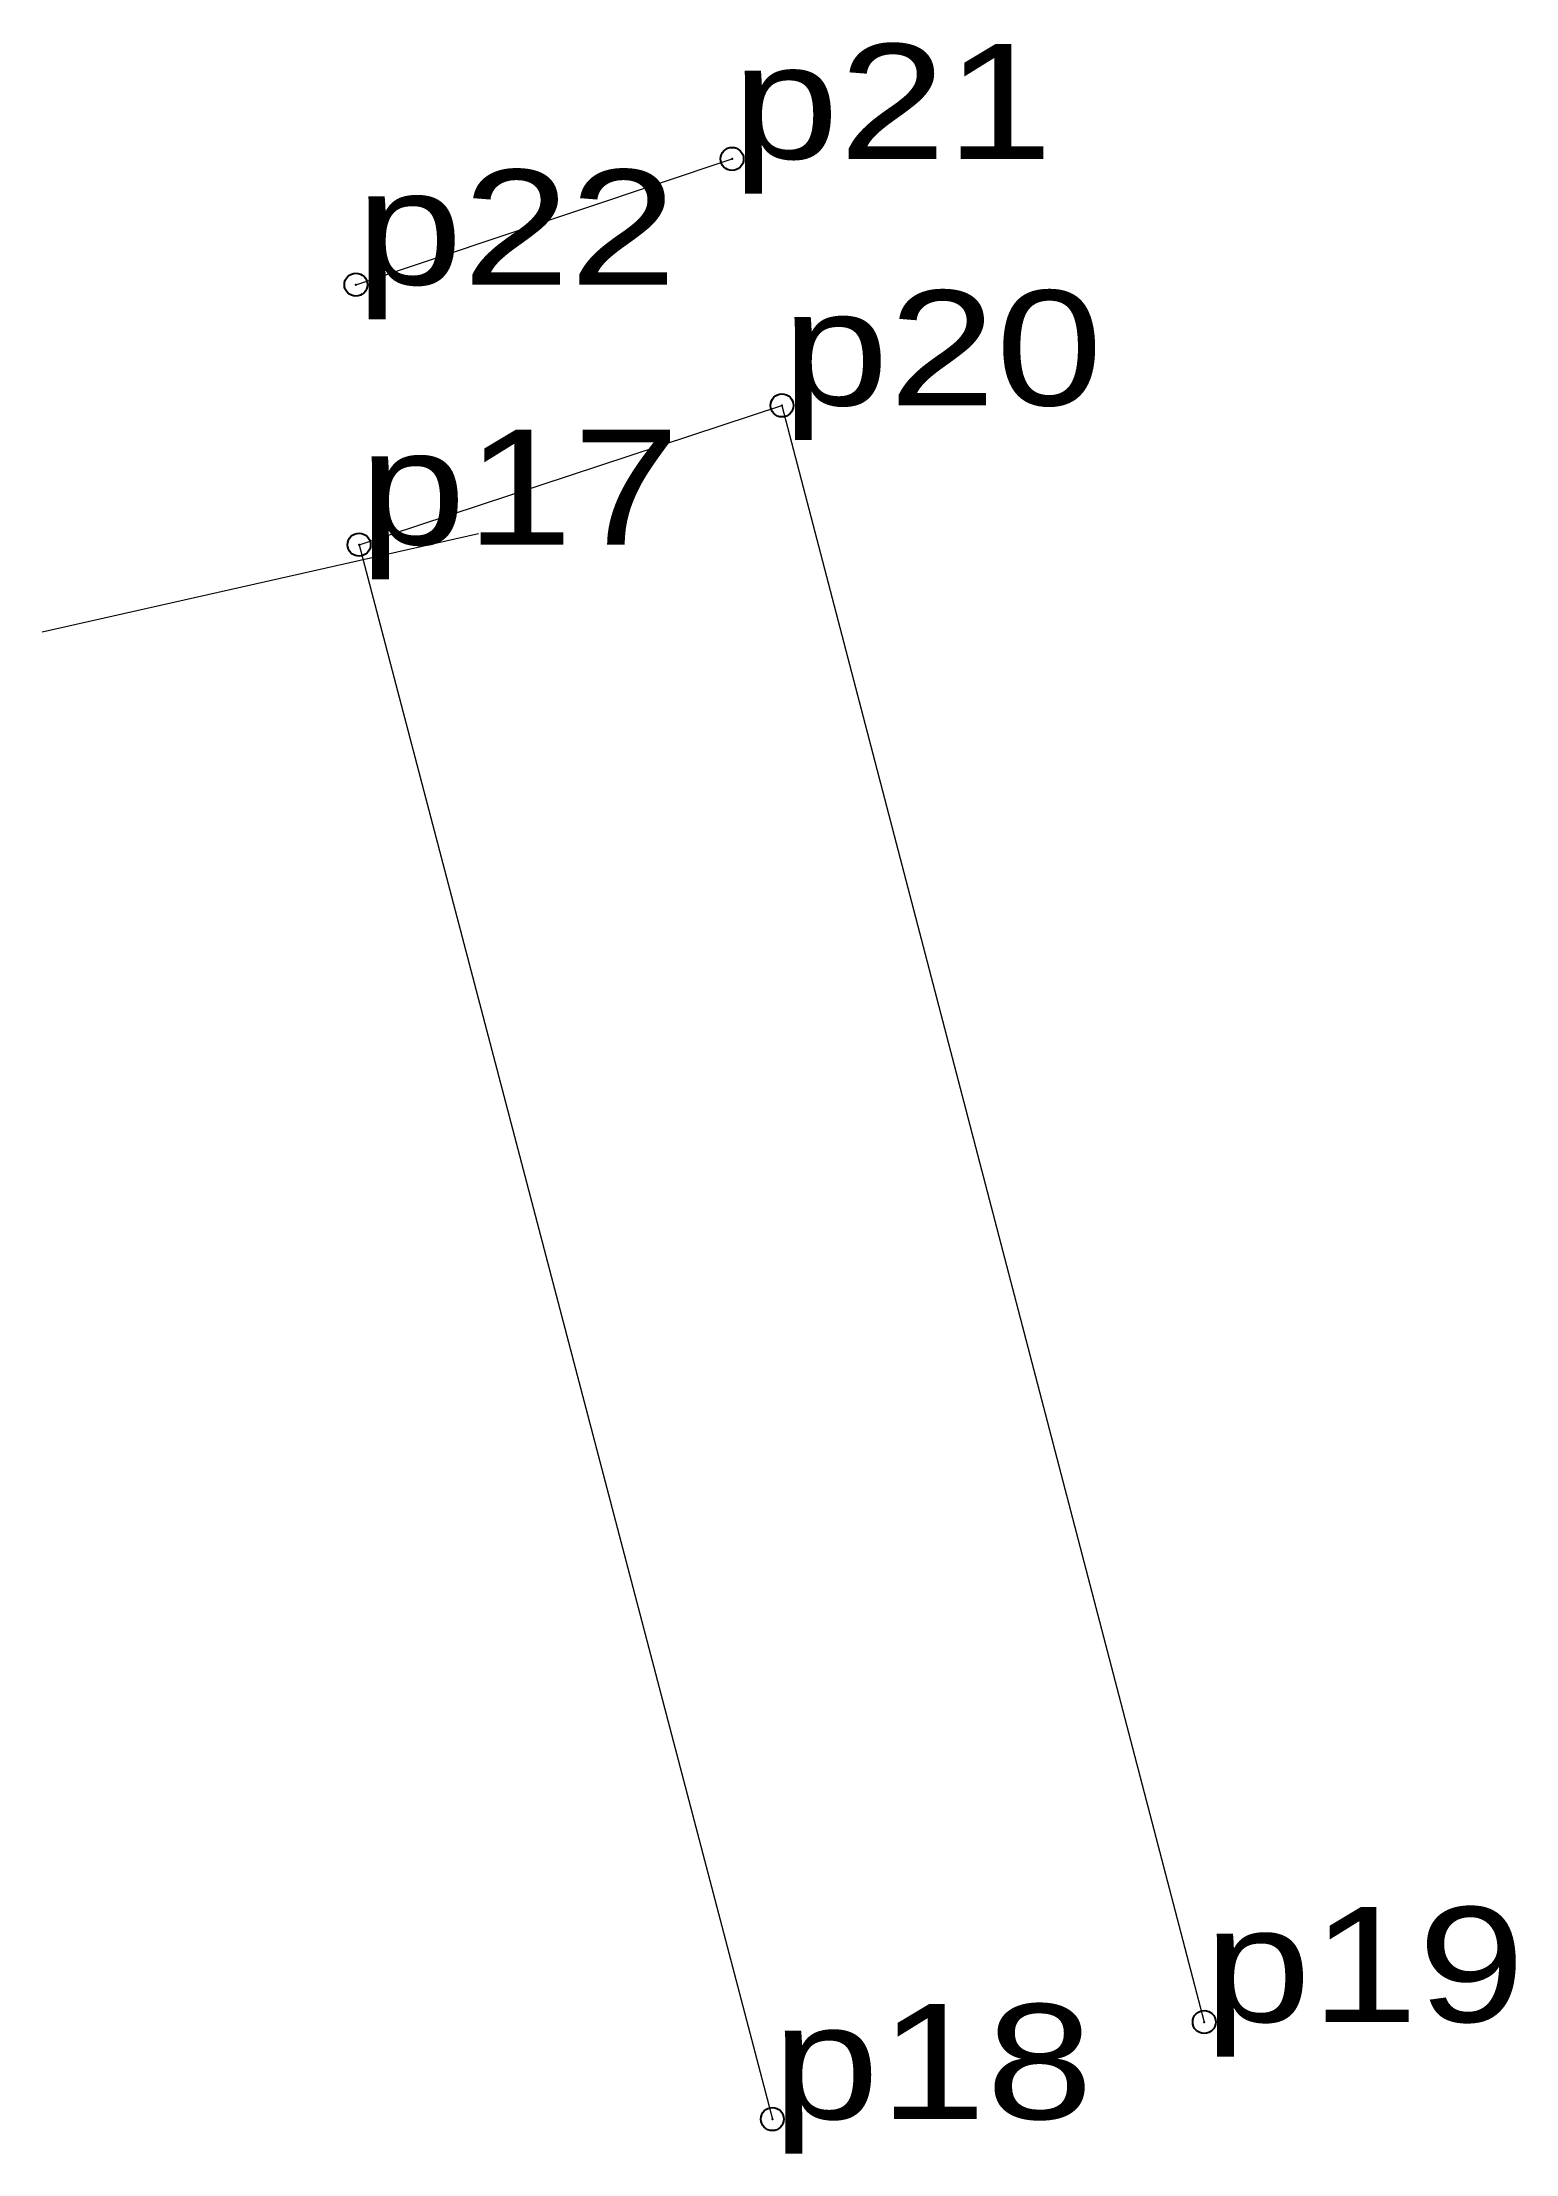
# Model space of a CAD drawing. Header units: metres. Extents: x 536124 to 552141, y 1836603 to 1839668.
# Drawn here: x 536124.14 to 536147.21, y 1836603.01 to 1836636.07 of the extents above.
import ezdxf

# ---------------------------------------------------------------- set-up
doc = ezdxf.new("R2010")
doc.units = ezdxf.units.M
doc.header["$LTSCALE"] = 0.72
doc.header["$PDMODE"] = 32
doc.header["$PDSIZE"] = 0.36
doc.layers.add('10', color=7, linetype='Continuous', lineweight=13)
doc.layers.add('36', color=7, linetype='Continuous', lineweight=13)
doc.layers.add('12', color=7, linetype='Continuous')
doc.layers.add('7', color=7, linetype='Continuous')

msp = doc.modelspace()

# ---------------------------------------------------------------- linework, layer by layer
at = {"layer": '10'}
for p, q in [((536135.72, 1836630.38), (536142.33, 1836605.07)), ((536129.1, 1836628.2), (536135.57, 1836603.55))]:
    msp.add_line(p, q, dxfattribs=at)
at = {"layer": '36'}
for p, q in [((536129.05, 1836632.27), (536134.94, 1836634.24)), ((536129.1, 1836628.2), (536135.72, 1836630.38)), ((536130.97, 1836628.37), (536124.14, 1836626.83))]:
    msp.add_line(p, q, dxfattribs=at)
at = {"layer": '7'}
for p in [(536134.94, 1836634.24), (536129.05, 1836632.27), (536135.72, 1836630.38), (536129.1, 1836628.2), (536142.33, 1836605.07), (536135.57, 1836603.55)]:
    msp.add_point(p, dxfattribs=at)

# ---------------------------------------------------------------- texts
at = {"layer": '12', "width": 1.25}
for s, p in [('p21', (536134.94, 1836634.24)), ('p22', (536129.05, 1836632.27)), ('p20', (536135.72, 1836630.38)), ('p17', (536129.1, 1836628.2)), ('p19', (536142.33, 1836605.07)), ('p18', (536135.57, 1836603.55))]:
    msp.add_text(s, height=1.8, dxfattribs=at).set_placement(p)

doc.saveas('drawing.dxf')
